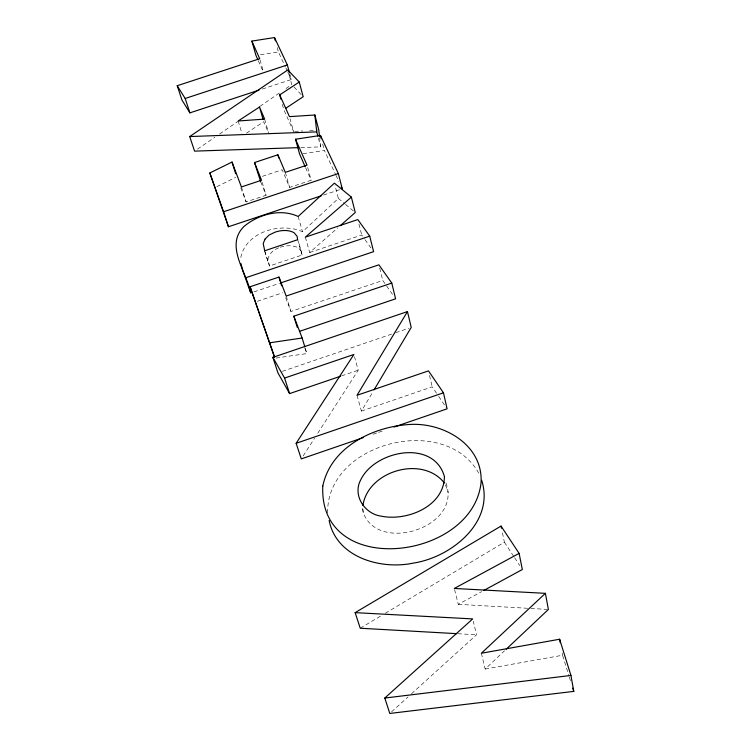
<?xml version="1.0" encoding="UTF-8"?>
<svg xmlns="http://www.w3.org/2000/svg" width="751" height="751" viewBox="0 0 751 751"><rect width="100%" height="100%" fill="white"/><g stroke="black" fill="none" stroke-linecap="round" stroke-linejoin="round"><path stroke-width="0.56" stroke-dasharray="3.75 2.82" d="M445.944 482.902C463.367 529.145 370.187 556.472 361.71 506.578M327.652 512.877C326.347 442.733 444.658 412.571 478.725 473.13M240.799 257.49C245.83 231.899 280.799 221.902 302.512 231.73L338.382 198.414L334.974 185.337M357.007 395.298L361.447 411.069L372.834 391.919M303.179 455.941L314.566 438.209M317.729 433.28L358.227 370.215L354.5 356.734M481.363 653.248L485.193 669.038L504.569 650.76M391.543 711.873L408.028 696.928M411.492 693.783L476.556 634.773L473.252 621.18M305.319 237.156L309.694 252.496L337.734 227.882M197.457 149.158L214.777 137.292M219.583 133.997L237.86 121.474M259.987 106.313L281.156 91.81M285.962 88.515L291.735 84.563L288.703 73.326M246.469 133.143L263.761 121.709L268.464 132.852M360.245 628.23L381.264 615.679M385.272 613.295L504.39 542.203L501.931 530.384M454.58 589.582L458.279 604.339L481.663 591.628M216.776 186.708L235.626 177.414M278.677 247.849L273.768 250.233L269.787 254.232L267.919 258.776L269.449 265.995L302.109 255.04L298.626 241.672M361.447 411.069L432.191 386.849L438.03 395.448M373.087 434.247L377.509 432.726M378.607 432.341L383.029 430.83M282.338 371.351L394.697 333.05M395.796 332.674L409.013 328.168M341.621 375.875L358.227 370.215M254.007 291.895L279.475 283.324M257.274 301.311L282.573 292.787M285.68 297.706L290.909 311.477L382.766 280.461L385.967 285.051M309.694 252.496L361.719 235.035L364.357 238.724M240.771 187.769L246.093 201.906L266.061 195.26L262.193 182.399M262.315 176.354L282.188 169.754L289.614 187.421L311.158 180.249L307.619 167.304M323.484 195.063L340.053 189.534M262.315 89.05L291.285 79.531L289.773 73.927M485.193 669.038L562.546 655.257L569.014 676.06M260.447 54.72L278.405 51.941L285.342 66.792M303.01 153.692L324.376 150.472L335.5 174.298M276.058 358.058L306.877 353.561L305.188 348.013M294.692 131.416L302.719 130.918M309.6 130.486L317.617 129.989M300.841 147.553L320.696 146.886L319.673 137.837M458.279 604.339L529.662 608.394M530.835 608.46L547.216 609.39M457.941 633.731L476.556 634.773M338.382 198.414L344.606 203.605M345.488 204.347L354.369 211.763M294.026 87.003L303.169 96.757M301.48 251.51L298.56 248.037A19.169 12.082 -16.7 0 0 279.654 247.379M365.014 239.653L370.956 247.971M386.615 285.971L393.026 295.152M438.678 396.406L446.451 407.868M504.39 542.203L514.003 556.838M514.642 557.815L519.767 565.616M445.446 484.817L448.244 492.515M285.831 67.862L287.323 71.045M287.811 72.105L291.285 79.531M335.979 175.33L338.879 181.545M258.26 60.634L262.869 71.063M305.629 167.745L311.158 180.249M260.663 181.639L266.061 195.26M304.803 348.089L306.877 353.561M241.409 186.943L246.093 201.906M569.352 677.158L570.713 681.542M264.709 250.759L269.449 265.995M264.681 251.266L268.407 263.225M286.178 296.063L290.909 311.477M238.161 120.995L241.982 133.584M297.659 239.719L302.109 255.04M264.624 119.099L268.586 132.805M298.156 216.485L302.512 231.73M285.305 172.364L289.614 187.421M260.024 59.817L263.169 70.932M282.32 104.333L283.784 109.59L293.547 131.481L290.046 118.761M277.203 47.51L278.405 51.941M318.443 138.315L320.696 146.886M322.695 144.032L324.376 150.472M358.922 223.995L361.719 235.035M379.724 268.173L382.766 280.461M429.544 375.444L432.191 386.849M362.761 508.652L364.226 514.989M562.123 652.966L562.546 655.257"/><path stroke-width="1.13" d="M362.93 505.479C367.934 470.839 422.438 454.928 444.348 482.977M374.036 389.9L411.219 327.417L407.464 311.581L272.876 357.373L277.926 372.853L289.604 393.599L340.513 376.251M407.464 311.581L357.007 395.298L428.474 370.881L443.465 392.801L447.098 408.826L394.078 427.037M363.146 437.655L301.282 458.899L296.138 443.297L353.881 354.491L284.582 378.063L272.876 357.373M506.258 649.174L548.39 609.455L545.386 593.337L454.299 588.455L519.119 553.384L501.039 526.075L355.148 612.647L360.245 628.23L456.777 633.666M545.386 593.337L481.363 653.248L559.626 639.232L570.938 675.449L573.783 691.389L389.807 713.45L384.784 698.045L472.698 618.908L355.148 612.647M340.363 225.582L355.261 212.505L351.365 197.137L334.411 183.16L298.156 216.485C280.339 208.187 258.466 214.326 243.934 226.511C224.596 245.784 246.741 271.965 250.693 293.012L242.676 270.257L241.005 263.657M351.365 197.137L305.319 237.156L357.805 219.574L369.727 236.124L373.594 251.66L280.583 282.949M298.513 147.637L194.575 151.129L189.721 136.56L287.793 69.956L299.264 82.047L303.169 96.757L285.718 108.304M259.499 107.027L238.161 120.995L264.624 119.099L259.499 107.027L263.16 119.616M280.865 99.085L279.701 94.879L299.264 82.047M483.7 590.521L522.33 569.521L519.119 553.384M321.268 195.795L228.464 226.755L209.829 172.946L232.021 162.066L241.409 186.943L261.555 180.249L254.505 162.545L277.889 154.79L285.305 172.364L307.028 165.145L295.519 139.235L320.452 135.443L338.344 173.556L342.259 188.792L341.292 186.727M296.138 443.297L443.465 392.801M299.668 331.294L395.599 298.823L391.787 283.089L378.889 264.821L286.178 296.063L278.959 277.063L250.083 286.769L274.528 357.119L250.083 286.769M297.218 327.239L293.829 316.18L391.787 283.089M245.699 277.767L369.727 236.124M209.829 172.946L223.563 211.773L338.344 173.556M258.973 90.148L189.909 112.857L181.939 100.014L177.217 85.727L259.715 58.7L251.876 41.089L274.49 37.55L287.351 64.952L289.473 72.8M177.217 85.727L185.187 98.475L287.351 64.952M269.891 342.775L302.137 338.016L304.85 346.896M384.784 698.045L570.938 675.449M319.541 136.71L318.771 129.923L314.866 114.997L289.464 116.649L279.701 94.879M189.721 136.56L316.753 131.885L317.88 136.166M257.8 59.592L255.95 55.414L251.876 41.089M305.169 166.703L299.64 154.199L295.519 139.235M260.663 181.639L254.505 162.545M293.829 316.18L302.137 338.016M481.682 480.34C495.116 522.227 451.107 557.373 413.425 563.081C380.71 570.084 336.298 557.317 329.126 520.405M185.187 98.475L189.909 112.857M223.563 211.773L228.464 226.755M284.582 378.063L289.604 393.599M232.021 162.066L235.673 173.716M572.76 688.104L573.783 691.389M278.959 277.063L281.653 285.84M277.889 154.79L278.809 158.001M274.49 37.55L275.392 40.873M320.452 135.443L321.287 138.663M501.039 526.075L501.49 528.235M559.626 639.232L560.255 642.668M314.866 114.997L316.753 131.885M444.423 476.491C444.235 506.409 406.835 521.57 381.001 516.115C364.714 513.872 352.472 495.435 360.583 480.124C374.496 450.478 433.468 438.603 444.423 476.491M322.799 486.01C318.48 579.49 473.111 560.321 481.091 482.292C482.996 444.245 442.283 421.677 408.244 424.578C372.027 427.084 330.74 447.549 322.799 486.01M265.094 239.025L263.197 243.559L264.709 250.759L297.659 239.719L297.049 236.208L294.11 232.754A19.338 12.035 -16.7 0 0 275.063 232.162L269.111 235.025L265.094 239.025"/></g></svg>
